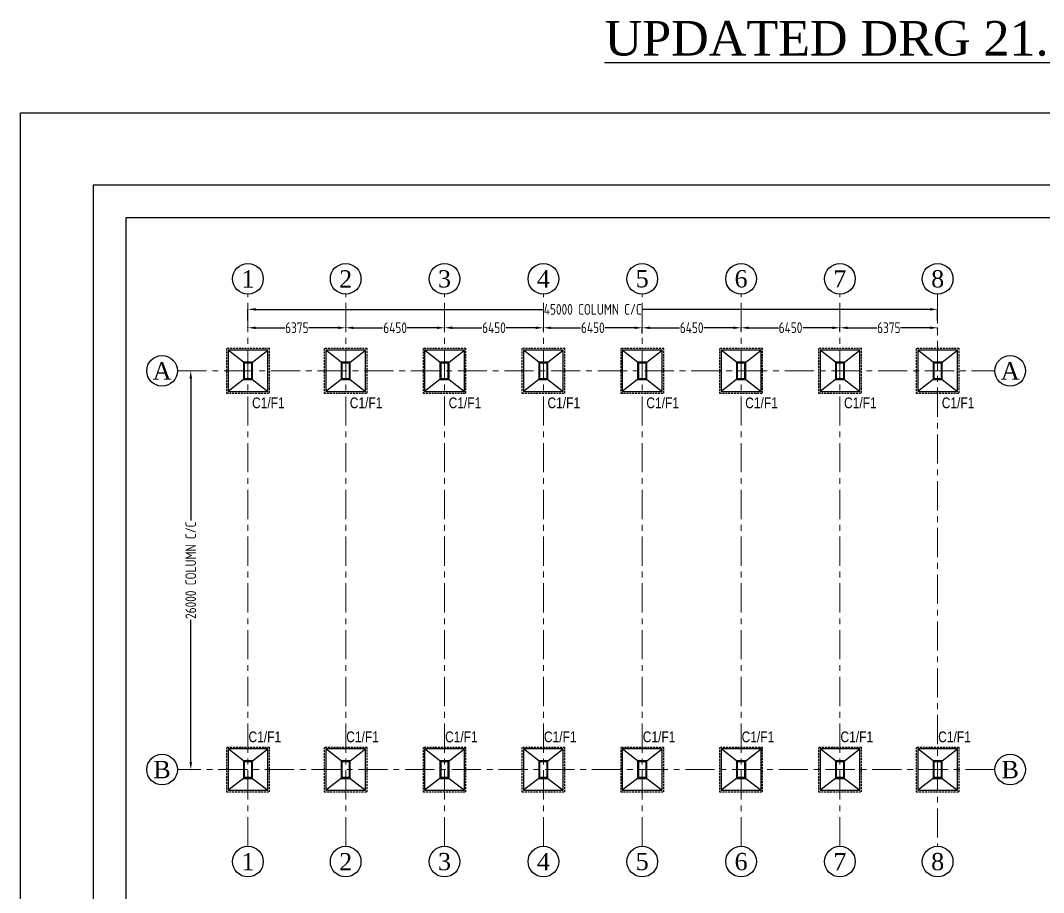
# Model space of a CAD drawing. Header units: millimetres. Extents: x 3470347 to 5996549, y -3470518 to 17149644.
# Drawn here: x 3832350 to 3899102, y 7196433 to 7253295 of the extents above; entities that cross this region are included whole.
import ezdxf
from ezdxf.enums import TextEntityAlignment as Align

# ---------------------------------------------------------------- set-up
doc = ezdxf.new("R2010")
doc.units = ezdxf.units.MM
doc.header["$MEASUREMENT"] = 0
doc.header["$PDMODE"] = 35
doc.header["$PDSIZE"] = -5
doc.linetypes.add('CENTER', pattern=[50.8, 31.75, -6.35, 6.35, -6.35])
doc.linetypes.add('HIDDEN', pattern=[0.375, 0.25, -0.125])
doc.layers.get('0').update_dxf_attribs({"linetype": 'CONTINUOUS', "lineweight": 25})
doc.layers.get('DEFPOINTS').update_dxf_attribs({"linetype": 'CONTINUOUS', "lineweight": 25})
for name, color, linetype, lineweight in [('CENTER', 8, 'CENTER', 0), ('GB', 2, 'CONTINUOUS', 20), ('NOTE', 7, 'CONTINUOUS', 25), ('SHEET', 7, 'CONTINUOUS', 15)]:
    doc.layers.add(name, color=color, linetype=linetype, lineweight=lineweight)
for name, color, linetype in [('CP', 2, 'CONTINUOUS'), ('GB PB', 1, 'CONTINUOUS'), ('YQ_AXIS', 4, 'CONTINUOUS')]:
    doc.layers.add(name, color=color, linetype=linetype)
doc.styles.add('Aerial', font='times.ttf')
doc.styles.add('Arial', font='arial.ttf', dxfattribs={"height": 0.2})
doc.styles.add('DIM', font='geniso.shx', dxfattribs={"width": 0.85})
doc.styles.add('YQ_DIM', font='ARCHS.SHX', dxfattribs={"width": 0.8, "bigfont": 'HZDX.SHX'})
doc.dimstyles.new('ST-100', dxfattribs={"dimscale": 100, "dimtxt": 7, "dimasz": 5, "dimexe": 0.18, "dimexo": 0.0625, "dimgap": 0.2, "dimtad": 0, "dimdec": 0, "dimzin": 0, "dimdsep": 46, "dimtxsty": 'DIM', "dimblk": 'OPEN90', "dimcen": 0.09, "dimclrd": 256, "dimclrt": 7, "dimadec": 0, "dimazin": 0, "dimtfac": 1, "dimtdec": 0, "dimtofl": 0, "dimtmove": 0, "dimatfit": 3, "dimldrblk": 'OPEN90', "dimfxl": 1, "dimtolj": 1, "dimtzin": 0, "dimlwd": -1, "dimarcsym": 0})

# ---------------------------------------------------------------- blocks, each defined once
blk = doc.blocks.new('*D114')
at = {"layer": 'DEFPOINTS', "color": 0}
for p in [(3843462, 7230449), (3843462, 7204449), (3843462, 7204449)]:
    blk.add_point(p, dxfattribs=at)
at = {"layer": 'GB PB'}
for p, q in [((3843462, 7229949), (3843462, 7220682)), ((3843462, 7204949), (3843462, 7214216))]:
    blk.add_line(p, q, dxfattribs=at)
at = {"layer": 'GB PB', "color": 0, "lineweight": -2}
for p, q in [((3843469, 7230449), (3843480, 7230449)), ((3843469, 7204449), (3843480, 7204449))]:
    blk.add_line(p, q, dxfattribs=at)
at = {"layer": 'GB PB'}
for points in [[(3843546, 7229949), (3843379, 7229949), (3843462, 7230449)], [(3843379, 7204949), (3843546, 7204949), (3843462, 7204449)]]:
    blk.add_solid(points, dxfattribs=at)
at = {"layer": 'GB PB', "color": 7, "insert": (3843462, 7217449), "char_height": 700, "attachment_point": 5, "rotation": 90, "style": 'DIM'}
blk.add_mtext('\\A1;26000 COLUMN C/C', dxfattribs=at)
blk = doc.blocks.new('_Open90')
at = {"color": 0, "linetype": 'ByBlock', "lineweight": -2}
for p, q in [((0, 0), (-1, 0)), ((-0.5, 0.5), (0, 0)), ((0, 0), (-0.5, -0.5))]:
    blk.add_line(p, q, dxfattribs=at)
blk = doc.blocks.new('*D115')
at = {"layer": 'DEFPOINTS', "color": 0}
for p in [(3847194, 7233258), (3853569, 7233258), (3853569, 7233258)]:
    blk.add_point(p, dxfattribs=at)
at = {"layer": 'GB PB', "color": 0, "lineweight": -2}
for p, q in [((3847194, 7233264), (3847194, 7233276)), ((3853569, 7233264), (3853569, 7233276))]:
    blk.add_line(p, q, dxfattribs=at)
at = {"layer": 'GB PB'}
for p, q in [((3847694, 7233258), (3849617, 7233258)), ((3853069, 7233258), (3851145, 7233258))]:
    blk.add_line(p, q, dxfattribs=at)
for points in [[(3847694, 7233341), (3847694, 7233174), (3847194, 7233258)], [(3853069, 7233174), (3853069, 7233341), (3853569, 7233258)]]:
    blk.add_solid(points, dxfattribs=at)
at = {"layer": 'GB PB', "color": 7, "insert": (3850381, 7233258), "char_height": 700, "attachment_point": 5, "style": 'DIM'}
blk.add_mtext('\\A1;6375', dxfattribs=at)
blk = doc.blocks.new('*D116')
at = {"layer": 'DEFPOINTS', "color": 0}
for p in [(3853569, 7233258), (3860019, 7233258), (3860019, 7233208)]:
    blk.add_point(p, dxfattribs=at)
at = {"layer": 'GB PB', "color": 0, "lineweight": -2}
for p, q in [((3853569, 7233264), (3853569, 7233276)), ((3860019, 7233214), (3860019, 7233276))]:
    blk.add_line(p, q, dxfattribs=at)
at = {"layer": 'GB PB'}
for p, q in [((3854069, 7233258), (3856000, 7233258)), ((3859519, 7233258), (3857587, 7233258))]:
    blk.add_line(p, q, dxfattribs=at)
for points in [[(3854069, 7233341), (3854069, 7233174), (3853569, 7233258)], [(3859519, 7233174), (3859519, 7233341), (3860019, 7233258)]]:
    blk.add_solid(points, dxfattribs=at)
at = {"layer": 'GB PB', "color": 7, "insert": (3856794, 7233258), "char_height": 700, "attachment_point": 5, "style": 'DIM'}
blk.add_mtext('\\A1;6450', dxfattribs=at)
blk = doc.blocks.new('*D117')
at = {"layer": 'DEFPOINTS', "color": 0}
for p in [(3860019, 7233208), (3866469, 7233258), (3866469, 7233084)]:
    blk.add_point(p, dxfattribs=at)
at = {"layer": 'GB PB', "color": 0, "lineweight": -2}
for p, q in [((3860019, 7233214), (3860019, 7233276)), ((3866469, 7233091), (3866469, 7233276))]:
    blk.add_line(p, q, dxfattribs=at)
at = {"layer": 'GB PB'}
for p, q in [((3860519, 7233258), (3862450, 7233258)), ((3865969, 7233258), (3864037, 7233258))]:
    blk.add_line(p, q, dxfattribs=at)
for points in [[(3860519, 7233341), (3860519, 7233174), (3860019, 7233258)], [(3865969, 7233174), (3865969, 7233341), (3866469, 7233258)]]:
    blk.add_solid(points, dxfattribs=at)
at = {"layer": 'GB PB', "color": 7, "insert": (3863244, 7233258), "char_height": 700, "attachment_point": 5, "style": 'DIM'}
blk.add_mtext('\\A1;6450', dxfattribs=at)
blk = doc.blocks.new('*D118')
at = {"layer": 'DEFPOINTS', "color": 0}
for p in [(3866469, 7233084), (3872919, 7233258), (3872919, 7232886)]:
    blk.add_point(p, dxfattribs=at)
at = {"layer": 'GB PB', "color": 0, "lineweight": -2}
for p, q in [((3866469, 7233091), (3866469, 7233276)), ((3872919, 7232893), (3872919, 7233276))]:
    blk.add_line(p, q, dxfattribs=at)
at = {"layer": 'GB PB'}
for p, q in [((3866969, 7233258), (3868900, 7233258)), ((3872419, 7233258), (3870487, 7233258))]:
    blk.add_line(p, q, dxfattribs=at)
for points in [[(3866969, 7233341), (3866969, 7233174), (3866469, 7233258)], [(3872419, 7233174), (3872419, 7233341), (3872919, 7233258)]]:
    blk.add_solid(points, dxfattribs=at)
at = {"layer": 'GB PB', "color": 7, "insert": (3869694, 7233258), "char_height": 700, "attachment_point": 5, "style": 'DIM'}
blk.add_mtext('\\A1;6450', dxfattribs=at)
blk = doc.blocks.new('*D119')
at = {"layer": 'DEFPOINTS', "color": 0}
for p in [(3872919, 7232886), (3879369, 7233258), (3879369, 7233045)]:
    blk.add_point(p, dxfattribs=at)
at = {"layer": 'GB PB', "color": 0, "lineweight": -2}
for p, q in [((3872919, 7232893), (3872919, 7233276)), ((3879369, 7233051), (3879369, 7233276))]:
    blk.add_line(p, q, dxfattribs=at)
at = {"layer": 'GB PB'}
for p, q in [((3873419, 7233258), (3875350, 7233258)), ((3878869, 7233258), (3876937, 7233258))]:
    blk.add_line(p, q, dxfattribs=at)
for points in [[(3873419, 7233341), (3873419, 7233174), (3872919, 7233258)], [(3878869, 7233174), (3878869, 7233341), (3879369, 7233258)]]:
    blk.add_solid(points, dxfattribs=at)
at = {"layer": 'GB PB', "color": 7, "insert": (3876144, 7233258), "char_height": 700, "attachment_point": 5, "style": 'DIM'}
blk.add_mtext('\\A1;6450', dxfattribs=at)
blk = doc.blocks.new('*D120')
at = {"layer": 'DEFPOINTS', "color": 0}
for p in [(3879369, 7233045), (3885819, 7233258), (3885819, 7233045)]:
    blk.add_point(p, dxfattribs=at)
at = {"layer": 'GB PB', "color": 0, "lineweight": -2}
for p, q in [((3879369, 7233051), (3879369, 7233276)), ((3885819, 7233051), (3885819, 7233276))]:
    blk.add_line(p, q, dxfattribs=at)
at = {"layer": 'GB PB'}
for p, q in [((3879869, 7233258), (3881800, 7233258)), ((3885319, 7233258), (3883387, 7233258))]:
    blk.add_line(p, q, dxfattribs=at)
for points in [[(3879869, 7233341), (3879869, 7233174), (3879369, 7233258)], [(3885319, 7233174), (3885319, 7233341), (3885819, 7233258)]]:
    blk.add_solid(points, dxfattribs=at)
at = {"layer": 'GB PB', "color": 7, "insert": (3882594, 7233258), "char_height": 700, "attachment_point": 5, "style": 'DIM'}
blk.add_mtext('\\A1;6450', dxfattribs=at)
blk = doc.blocks.new('*D121')
at = {"layer": 'DEFPOINTS', "color": 0}
for p in [(3885819, 7233045), (3892194, 7233258), (3892194, 7233164)]:
    blk.add_point(p, dxfattribs=at)
at = {"layer": 'GB PB', "color": 0, "lineweight": -2}
for p, q in [((3885819, 7233051), (3885819, 7233276)), ((3892194, 7233170), (3892194, 7233276))]:
    blk.add_line(p, q, dxfattribs=at)
at = {"layer": 'GB PB'}
for p, q in [((3886319, 7233258), (3888242, 7233258)), ((3891694, 7233258), (3889770, 7233258))]:
    blk.add_line(p, q, dxfattribs=at)
for points in [[(3886319, 7233341), (3886319, 7233174), (3885819, 7233258)], [(3891694, 7233174), (3891694, 7233341), (3892194, 7233258)]]:
    blk.add_solid(points, dxfattribs=at)
at = {"layer": 'GB PB', "color": 7, "insert": (3889006, 7233258), "char_height": 700, "attachment_point": 5, "style": 'DIM'}
blk.add_mtext('\\A1;6375', dxfattribs=at)
blk = doc.blocks.new('*D122')
at = {"layer": 'DEFPOINTS', "color": 0}
for p in [(3892194, 7234458), (3847194, 7233727), (3892194, 7233727)]:
    blk.add_point(p, dxfattribs=at)
at = {"layer": 'GB PB', "color": 0, "lineweight": -2}
for p, q in [((3847194, 7233733), (3847194, 7234476)), ((3892194, 7233733), (3892194, 7234476))]:
    blk.add_line(p, q, dxfattribs=at)
at = {"layer": 'GB PB'}
for p, q in [((3847694, 7234458), (3866431, 7234458)), ((3891694, 7234458), (3872956, 7234458))]:
    blk.add_line(p, q, dxfattribs=at)
for points in [[(3847694, 7234541), (3847694, 7234375), (3847194, 7234458)], [(3891694, 7234375), (3891694, 7234541), (3892194, 7234458)]]:
    blk.add_solid(points, dxfattribs=at)
at = {"layer": 'GB PB', "color": 7, "insert": (3869694, 7234458), "char_height": 700, "attachment_point": 5, "style": 'DIM'}
blk.add_mtext('\\A1;45000 COLUMN C/C', dxfattribs=at)

msp = doc.modelspace()

# ---------------------------------------------------------------- linework, layer by layer
for p, q in [((3846893.52, 7231023.89, 0), (3845893.52, 7231798.89, 0)), ((3847493.52, 7231023.89, 0), (3848493.52, 7231798.89, 0)), ((3853268.52, 7231023.89, 0), (3852268.52, 7231798.89, 0)), ((3853868.52, 7231023.89, 0), (3854868.52, 7231798.89, 0)), ((3859718.52, 7231023.89, 0), (3858718.52, 7231798.89, 0)), ((3860318.52, 7231023.89, 0), (3861318.52, 7231798.89, 0)), ((3866168.52, 7231023.89, 0), (3865168.52, 7231798.89, 0)), ((3866768.52, 7231023.89, 0), (3867768.52, 7231798.89, 0)), ((3872618.52, 7231023.89, 0), (3871618.52, 7231798.89, 0)), ((3873218.52, 7231023.89, 0), (3874218.52, 7231798.89, 0)), ((3879068.52, 7231023.89, 0), (3878068.52, 7231798.89, 0)), ((3879668.52, 7231023.89, 0), (3880668.52, 7231798.89, 0)), ((3885518.52, 7231023.89, 0), (3884518.52, 7231798.89, 0)), ((3886118.52, 7231023.89, 0), (3887118.52, 7231798.89, 0)), ((3891893.52, 7231023.89, 0), (3890893.52, 7231798.89, 0)), ((3892493.52, 7231023.89, 0), (3893493.52, 7231798.89, 0)), ((3846893.52, 7229873.89, 0), (3845893.52, 7229098.89, 0)), ((3847493.52, 7229873.89, 0), (3848493.52, 7229098.89, 0)), ((3853268.52, 7229873.89, 0), (3852268.52, 7229098.89, 0)), ((3853868.52, 7229873.89, 0), (3854868.52, 7229098.89, 0)), ((3859718.52, 7229873.89, 0), (3858718.52, 7229098.89, 0)), ((3860318.52, 7229873.89, 0), (3861318.52, 7229098.89, 0)), ((3866168.52, 7229873.89, 0), (3865168.52, 7229098.89, 0)), ((3866768.52, 7229873.89, 0), (3867768.52, 7229098.89, 0)), ((3872618.52, 7229873.89, 0), (3871618.52, 7229098.89, 0)), ((3873218.52, 7229873.89, 0), (3874218.52, 7229098.89, 0)), ((3879068.52, 7229873.89, 0), (3878068.52, 7229098.89, 0)), ((3879668.52, 7229873.89, 0), (3880668.52, 7229098.89, 0)), ((3885518.52, 7229873.89, 0), (3884518.52, 7229098.89, 0)), ((3886118.52, 7229873.89, 0), (3887118.52, 7229098.89, 0)), ((3891893.52, 7229873.89, 0), (3890893.52, 7229098.89, 0)), ((3892493.52, 7229873.89, 0), (3893493.52, 7229098.89, 0)), ((3846893.52, 7205023.89, 0), (3845893.52, 7205798.89, 0)), ((3847493.52, 7205023.89, 0), (3848493.52, 7205798.89, 0)), ((3853268.52, 7205023.89, 0), (3852268.52, 7205798.89, 0)), ((3853868.52, 7205023.89, 0), (3854868.52, 7205798.89, 0)), ((3859718.52, 7205023.89, 0), (3858718.52, 7205798.89, 0)), ((3860318.52, 7205023.89, 0), (3861318.52, 7205798.89, 0)), ((3866168.52, 7205023.89, 0), (3865168.52, 7205798.89, 0)), ((3866768.52, 7205023.89, 0), (3867768.52, 7205798.89, 0)), ((3872618.52, 7205023.89, 0), (3871618.52, 7205798.89, 0)), ((3873218.52, 7205023.89, 0), (3874218.52, 7205798.89, 0)), ((3879068.52, 7205023.89, 0), (3878068.52, 7205798.89, 0)), ((3879668.52, 7205023.89, 0), (3880668.52, 7205798.89, 0)), ((3885518.52, 7205023.89, 0), (3884518.52, 7205798.89, 0)), ((3886118.52, 7205023.89, 0), (3887118.52, 7205798.89, 0)), ((3891893.52, 7205023.89, 0), (3890893.52, 7205798.89, 0)), ((3892493.52, 7205023.89, 0), (3893493.52, 7205798.89, 0)), ((3846893.52, 7203873.89, 0), (3845893.52, 7203098.89, 0)), ((3847493.52, 7203873.89, 0), (3848493.52, 7203098.89, 0)), ((3853268.52, 7203873.89, 0), (3852268.52, 7203098.89, 0)), ((3853868.52, 7203873.89, 0), (3854868.52, 7203098.89, 0)), ((3859718.52, 7203873.89, 0), (3858718.52, 7203098.89, 0)), ((3860318.52, 7203873.89, 0), (3861318.52, 7203098.89, 0)), ((3866168.52, 7203873.89, 0), (3865168.52, 7203098.89, 0)), ((3866768.52, 7203873.89, 0), (3867768.52, 7203098.89, 0)), ((3872618.52, 7203873.89, 0), (3871618.52, 7203098.89, 0)), ((3873218.52, 7203873.89, 0), (3874218.52, 7203098.89, 0)), ((3879068.52, 7203873.89, 0), (3878068.52, 7203098.89, 0)), ((3879668.52, 7203873.89, 0), (3880668.52, 7203098.89, 0)), ((3885518.52, 7203873.89, 0), (3884518.52, 7203098.89, 0)), ((3886118.52, 7203873.89, 0), (3887118.52, 7203098.89, 0)), ((3891893.52, 7203873.89, 0), (3890893.52, 7203098.89, 0)), ((3892493.52, 7203873.89, 0), (3893493.52, 7203098.89, 0))]:
    msp.add_line(p, q)
msp.add_lwpolyline([(3832349.84, 7247262.87), (3956869.47, 7247262.87), (3956869.47, 7151670.89), (3832349.84, 7151670.89)], close=True)
at = {"color": 192, "lineweight": 25, "elevation": 0}
msp.add_lwpolyline([(3837097.34, 7163524.28), (3948874.71, 7163524.28), (3948874.71, 7242558.87), (3837097.34, 7242558.87)], close=True, dxfattribs=at)
at = {"layer": 'CENTER', "ltscale": 60}
for p, q in [((3847193.52, 7199448.89, 0), (3847193.52, 7235448.89, 0)), ((3853568.52, 7199448.89, 0), (3853568.52, 7235448.89, 0)), ((3860018.52, 7199448.89, 0), (3860018.52, 7235448.89, 0)), ((3866468.52, 7199448.89, 0), (3866468.52, 7235448.89, 0)), ((3872918.52, 7199448.89, 0), (3872918.52, 7235448.89, 0)), ((3879368.52, 7199448.89, 0), (3879368.52, 7235448.89, 0)), ((3885818.52, 7199448.89, 0), (3885818.52, 7235448.89, 0)), ((3892193.52, 7235448.89, 0), (3892193.52, 7199448.89, 0)), ((3842589.73, 7230448.89, 0), (3895925.63, 7230448.89, 0)), ((3895925.63, 7204448.89, 0), (3842589.73, 7204448.89, 0))]:
    msp.add_line(p, q, dxfattribs=at)
at = {"layer": 'GB', "color": 4, "elevation": 0}
for points in [[(3847443.52, 7230973.89), (3846943.52, 7230973.89), (3846943.52, 7229923.89), (3847443.52, 7229923.89)], [(3853818.52, 7230973.89), (3853318.52, 7230973.89), (3853318.52, 7229923.89), (3853818.52, 7229923.89)], [(3860268.52, 7230973.89), (3859768.52, 7230973.89), (3859768.52, 7229923.89), (3860268.52, 7229923.89)], [(3866718.52, 7230973.89), (3866218.52, 7230973.89), (3866218.52, 7229923.89), (3866718.52, 7229923.89)], [(3873168.52, 7230973.89), (3872668.52, 7230973.89), (3872668.52, 7229923.89), (3873168.52, 7229923.89)], [(3879618.52, 7230973.89), (3879118.52, 7230973.89), (3879118.52, 7229923.89), (3879618.52, 7229923.89)], [(3886068.52, 7230973.89), (3885568.52, 7230973.89), (3885568.52, 7229923.89), (3886068.52, 7229923.89)], [(3892443.52, 7230973.89), (3891943.52, 7230973.89), (3891943.52, 7229923.89), (3892443.52, 7229923.89)], [(3847443.52, 7204973.89), (3846943.52, 7204973.89), (3846943.52, 7203923.89), (3847443.52, 7203923.89)], [(3853818.52, 7204973.89), (3853318.52, 7204973.89), (3853318.52, 7203923.89), (3853818.52, 7203923.89)], [(3860268.52, 7204973.89), (3859768.52, 7204973.89), (3859768.52, 7203923.89), (3860268.52, 7203923.89)], [(3866718.52, 7204973.89), (3866218.52, 7204973.89), (3866218.52, 7203923.89), (3866718.52, 7203923.89)], [(3873168.52, 7204973.89), (3872668.52, 7204973.89), (3872668.52, 7203923.89), (3873168.52, 7203923.89)], [(3879618.52, 7204973.89), (3879118.52, 7204973.89), (3879118.52, 7203923.89), (3879618.52, 7203923.89)], [(3886068.52, 7204973.89), (3885568.52, 7204973.89), (3885568.52, 7203923.89), (3886068.52, 7203923.89)], [(3892443.52, 7204973.89), (3891943.52, 7204973.89), (3891943.52, 7203923.89), (3892443.52, 7203923.89)]]:
    msp.add_lwpolyline(points, close=True, dxfattribs=at)
at = {"layer": 'GB', "color": 5, "elevation": 0}
for points in [[(3847418.52, 7230948.89), (3846968.52, 7230948.89), (3846968.52, 7229948.89), (3847418.52, 7229948.89)], [(3853793.52, 7230948.89), (3853343.52, 7230948.89), (3853343.52, 7229948.89), (3853793.52, 7229948.89)], [(3860243.52, 7230948.89), (3859793.52, 7230948.89), (3859793.52, 7229948.89), (3860243.52, 7229948.89)], [(3866693.52, 7230948.89), (3866243.52, 7230948.89), (3866243.52, 7229948.89), (3866693.52, 7229948.89)], [(3873143.52, 7230948.89), (3872693.52, 7230948.89), (3872693.52, 7229948.89), (3873143.52, 7229948.89)], [(3879593.52, 7230948.89), (3879143.52, 7230948.89), (3879143.52, 7229948.89), (3879593.52, 7229948.89)], [(3886043.52, 7230948.89), (3885593.52, 7230948.89), (3885593.52, 7229948.89), (3886043.52, 7229948.89)], [(3892418.52, 7230948.89), (3891968.52, 7230948.89), (3891968.52, 7229948.89), (3892418.52, 7229948.89)], [(3847418.52, 7204948.89), (3846968.52, 7204948.89), (3846968.52, 7203948.89), (3847418.52, 7203948.89)], [(3853793.52, 7204948.89), (3853343.52, 7204948.89), (3853343.52, 7203948.89), (3853793.52, 7203948.89)], [(3860243.52, 7204948.89), (3859793.52, 7204948.89), (3859793.52, 7203948.89), (3860243.52, 7203948.89)], [(3866693.52, 7204948.89), (3866243.52, 7204948.89), (3866243.52, 7203948.89), (3866693.52, 7203948.89)], [(3873143.52, 7204948.89), (3872693.52, 7204948.89), (3872693.52, 7203948.89), (3873143.52, 7203948.89)], [(3879593.52, 7204948.89), (3879143.52, 7204948.89), (3879143.52, 7203948.89), (3879593.52, 7203948.89)], [(3886043.52, 7204948.89), (3885593.52, 7204948.89), (3885593.52, 7203948.89), (3886043.52, 7203948.89)], [(3892418.52, 7204948.89), (3891968.52, 7204948.89), (3891968.52, 7203948.89), (3892418.52, 7203948.89)]]:
    msp.add_lwpolyline(points, close=True, dxfattribs=at)
at = {"layer": 'NOTE', "color": 7, "linetype": 'HIDDEN', "ltscale": 500, "elevation": 0}
for points in [[(3848593.52, 7231898.89), (3845793.52, 7231898.89), (3845793.52, 7228998.89), (3848593.52, 7228998.89)], [(3854968.52, 7231898.89), (3852168.52, 7231898.89), (3852168.52, 7228998.89), (3854968.52, 7228998.89)], [(3861418.52, 7231898.89), (3858618.52, 7231898.89), (3858618.52, 7228998.89), (3861418.52, 7228998.89)], [(3867868.52, 7231898.89), (3865068.52, 7231898.89), (3865068.52, 7228998.89), (3867868.52, 7228998.89)], [(3874318.52, 7231898.89), (3871518.52, 7231898.89), (3871518.52, 7228998.89), (3874318.52, 7228998.89)], [(3880768.52, 7231898.89), (3877968.52, 7231898.89), (3877968.52, 7228998.89), (3880768.52, 7228998.89)], [(3887218.52, 7231898.89), (3884418.52, 7231898.89), (3884418.52, 7228998.89), (3887218.52, 7228998.89)], [(3893593.52, 7231898.89), (3890793.52, 7231898.89), (3890793.52, 7228998.89), (3893593.52, 7228998.89)], [(3848593.52, 7205898.89), (3845793.52, 7205898.89), (3845793.52, 7202998.89), (3848593.52, 7202998.89)], [(3854968.52, 7205898.89), (3852168.52, 7205898.89), (3852168.52, 7202998.89), (3854968.52, 7202998.89)], [(3861418.52, 7205898.89), (3858618.52, 7205898.89), (3858618.52, 7202998.89), (3861418.52, 7202998.89)], [(3867868.52, 7205898.89), (3865068.52, 7205898.89), (3865068.52, 7202998.89), (3867868.52, 7202998.89)], [(3874318.52, 7205898.89), (3871518.52, 7205898.89), (3871518.52, 7202998.89), (3874318.52, 7202998.89)], [(3880768.52, 7205898.89), (3877968.52, 7205898.89), (3877968.52, 7202998.89), (3880768.52, 7202998.89)], [(3887218.52, 7205898.89), (3884418.52, 7205898.89), (3884418.52, 7202998.89), (3887218.52, 7202998.89)], [(3893593.52, 7205898.89), (3890793.52, 7205898.89), (3890793.52, 7202998.89), (3893593.52, 7202998.89)]]:
    msp.add_lwpolyline(points, close=True, dxfattribs=at)
at = {"layer": 'NOTE', "color": 30, "true_color": 0xf26722, "elevation": 0}
for points in [[(3848493.52, 7231798.89), (3845893.52, 7231798.89), (3845893.52, 7229098.89), (3848493.52, 7229098.89)], [(3854868.52, 7231798.89), (3852268.52, 7231798.89), (3852268.52, 7229098.89), (3854868.52, 7229098.89)], [(3861318.52, 7231798.89), (3858718.52, 7231798.89), (3858718.52, 7229098.89), (3861318.52, 7229098.89)], [(3867768.52, 7231798.89), (3865168.52, 7231798.89), (3865168.52, 7229098.89), (3867768.52, 7229098.89)], [(3874218.52, 7231798.89), (3871618.52, 7231798.89), (3871618.52, 7229098.89), (3874218.52, 7229098.89)], [(3880668.52, 7231798.89), (3878068.52, 7231798.89), (3878068.52, 7229098.89), (3880668.52, 7229098.89)], [(3887118.52, 7231798.89), (3884518.52, 7231798.89), (3884518.52, 7229098.89), (3887118.52, 7229098.89)], [(3893493.52, 7231798.89), (3890893.52, 7231798.89), (3890893.52, 7229098.89), (3893493.52, 7229098.89)], [(3847493.52, 7231023.89), (3846893.52, 7231023.89), (3846893.52, 7229873.89), (3847493.52, 7229873.89)], [(3853868.52, 7231023.89), (3853268.52, 7231023.89), (3853268.52, 7229873.89), (3853868.52, 7229873.89)], [(3860318.52, 7231023.89), (3859718.52, 7231023.89), (3859718.52, 7229873.89), (3860318.52, 7229873.89)], [(3866768.52, 7231023.89), (3866168.52, 7231023.89), (3866168.52, 7229873.89), (3866768.52, 7229873.89)], [(3873218.52, 7231023.89), (3872618.52, 7231023.89), (3872618.52, 7229873.89), (3873218.52, 7229873.89)], [(3879668.52, 7231023.89), (3879068.52, 7231023.89), (3879068.52, 7229873.89), (3879668.52, 7229873.89)], [(3886118.52, 7231023.89), (3885518.52, 7231023.89), (3885518.52, 7229873.89), (3886118.52, 7229873.89)], [(3892493.52, 7231023.89), (3891893.52, 7231023.89), (3891893.52, 7229873.89), (3892493.52, 7229873.89)], [(3848493.52, 7205798.89), (3845893.52, 7205798.89), (3845893.52, 7203098.89), (3848493.52, 7203098.89)], [(3854868.52, 7205798.89), (3852268.52, 7205798.89), (3852268.52, 7203098.89), (3854868.52, 7203098.89)], [(3861318.52, 7205798.89), (3858718.52, 7205798.89), (3858718.52, 7203098.89), (3861318.52, 7203098.89)], [(3867768.52, 7205798.89), (3865168.52, 7205798.89), (3865168.52, 7203098.89), (3867768.52, 7203098.89)], [(3874218.52, 7205798.89), (3871618.52, 7205798.89), (3871618.52, 7203098.89), (3874218.52, 7203098.89)], [(3880668.52, 7205798.89), (3878068.52, 7205798.89), (3878068.52, 7203098.89), (3880668.52, 7203098.89)], [(3887118.52, 7205798.89), (3884518.52, 7205798.89), (3884518.52, 7203098.89), (3887118.52, 7203098.89)], [(3893493.52, 7205798.89), (3890893.52, 7205798.89), (3890893.52, 7203098.89), (3893493.52, 7203098.89)], [(3847493.52, 7205023.89), (3846893.52, 7205023.89), (3846893.52, 7203873.89), (3847493.52, 7203873.89)], [(3853868.52, 7205023.89), (3853268.52, 7205023.89), (3853268.52, 7203873.89), (3853868.52, 7203873.89)], [(3860318.52, 7205023.89), (3859718.52, 7205023.89), (3859718.52, 7203873.89), (3860318.52, 7203873.89)], [(3866768.52, 7205023.89), (3866168.52, 7205023.89), (3866168.52, 7203873.89), (3866768.52, 7203873.89)], [(3873218.52, 7205023.89), (3872618.52, 7205023.89), (3872618.52, 7203873.89), (3873218.52, 7203873.89)], [(3879668.52, 7205023.89), (3879068.52, 7205023.89), (3879068.52, 7203873.89), (3879668.52, 7203873.89)], [(3886118.52, 7205023.89), (3885518.52, 7205023.89), (3885518.52, 7203873.89), (3886118.52, 7203873.89)], [(3892493.52, 7205023.89), (3891893.52, 7205023.89), (3891893.52, 7203873.89), (3892493.52, 7203873.89)]]:
    msp.add_lwpolyline(points, close=True, dxfattribs=at)
at = {"layer": 'SHEET', "color": 220, "lineweight": 25, "elevation": 0}
msp.add_lwpolyline([(3839226.43, 7165649.38), (3946745.62, 7165649.38), (3946745.62, 7240433.77), (3839226.43, 7240433.77)], close=True, dxfattribs=at)
at = {"layer": 'YQ_AXIS', "color": 1}
for centre in [(3847193.52, 7236448.89, 0), (3853568.52, 7236448.89, 0), (3860018.52, 7236448.89, 0), (3866468.52, 7236448.89, 0), (3872918.52, 7236448.89, 0), (3879368.52, 7236448.89, 0), (3885818.52, 7236448.89, 0), (3892193.52, 7236448.89, 0), (3841589.73, 7230448.89, 0), (3896925.63, 7230448.89, 0), (3841589.73, 7204448.89, 0), (3896925.63, 7204448.89, 0), (3847193.52, 7198448.89, 0), (3853568.52, 7198448.89, 0), (3860018.52, 7198448.89, 0), (3866468.52, 7198448.89, 0), (3872918.52, 7198448.89, 0), (3879368.52, 7198448.89, 0), (3885818.52, 7198448.89, 0), (3892193.52, 7198448.89, 0)]:
    msp.add_circle(centre, 1000, dxfattribs=at)

# ---------------------------------------------------------------- texts
at = {"color": 7, "lineweight": 25, "insert": (3890468.02, 7252111.1, 0), "char_height": 2248.8969, "width": 92586.3654, "attachment_point": 5, "style": 'Arial'}
msp.add_mtext('{\\ftimes new roman|b0|i0|c0|p0;\\LUPDATED DRG 21.11.2024}', dxfattribs=at)
at = {"layer": 'CP', "transparency": 16777216, "char_height": 700, "style": 'YQ_DIM'}
for insert, attachment_point in [((3847461.58, 7228002.72, 0), 7), ((3853836.58, 7228002.72, 0), 7), ((3860286.58, 7228002.72, 0), 7), ((3866736.58, 7228002.72, 0), 7), ((3873186.58, 7228002.72, 0), 7), ((3879636.58, 7228002.72, 0), 7), ((3886086.58, 7228002.72, 0), 7), ((3892461.58, 7228002.72, 0), 7), ((3849358.46, 7206223.98, 0), 9), ((3855733.46, 7206223.98, 0), 9), ((3862183.46, 7206223.98, 0), 9), ((3868633.46, 7206223.98, 0), 9), ((3875083.46, 7206223.98, 0), 9), ((3881533.46, 7206223.98, 0), 9), ((3887983.46, 7206223.98, 0), 9), ((3894358.46, 7206223.98, 0), 9)]:
    msp.add_mtext_dynamic_manual_height_columns('{\\fArial|b0|i0|c0|p34;\\C6;C1/F1}', width=302.8267, gutter_width=2560.24, heights=[-723.87], dxfattribs=dict(at, insert=insert, attachment_point=attachment_point))
at = {"layer": 'YQ_AXIS', "color": 1, "style": 'Aerial'}
for s, p in [('1', (3847193.52, 7236448.89, 0)), ('2', (3853568.52, 7236448.89, 0)), ('3', (3860018.52, 7236448.89, 0)), ('4', (3866468.52, 7236448.89, 0)), ('5', (3872918.52, 7236448.89, 0)), ('6', (3879368.52, 7236448.89, 0)), ('7', (3885818.52, 7236448.89, 0)), ('8', (3892193.52, 7236448.89, 0)), ('A', (3841589.73, 7230448.89, 0)), ('A', (3896925.63, 7230448.89, 0)), ('B', (3841589.73, 7204448.89, 0)), ('B', (3896925.63, 7204448.89, 0)), ('1', (3847193.52, 7198448.89, 0)), ('2', (3853568.52, 7198448.89, 0)), ('3', (3860018.52, 7198448.89, 0)), ('4', (3866468.52, 7198448.89, 0)), ('5', (3872918.52, 7198448.89, 0)), ('6', (3879368.52, 7198448.89, 0)), ('7', (3885818.52, 7198448.89, 0)), ('8', (3892193.52, 7198448.89, 0))]:
    msp.add_text(s, height=1125, dxfattribs=at).set_placement(p, align=Align.MIDDLE)

# ---------------------------------------------------------------- dimensions: what is measured, and where the dimension line sits
at = {"layer": 'GB PB'}
dim = msp.add_linear_dim(base=(3892193.52, 7234457.94, 0), p1=(3847193.52, 7233726.77, 0), p2=(3892193.52, 7233726.77, 0), text='<> COLUMN C/C', dimstyle='ST-100', override={"dimtxt": 7, "dimasz": 5, "dimtxsty": 'DIM', "dimtmove": 1}, dxfattribs=at)
dim.commit()
dim.dimension.update_dxf_attribs({"geometry": '*D122', "text_midpoint": (3869693.52, 7234457.94, 0)})
at = {"layer": 'GB PB', "color": 1}
dim = msp.add_linear_dim(base=(3853568.52, 7233257.77, 0), p1=(3847193.52, 7233257.77, 0), p2=(3853568.52, 7233257.77, 0), dimstyle='ST-100', override={"dimtxt": 7, "dimasz": 5}, dxfattribs=at)
dim.commit()
dim.dimension.update_dxf_attribs({"geometry": '*D115', "text_midpoint": (3850381.02, 7233257.77, 0)})
at = {"layer": 'GB PB'}
for base, p1, p2, picture, middle in [((3860018.52, 7233257.77, 0), (3853568.52, 7233257.77, 0), (3860018.52, 7233208.24, 0), '*D116', (3856793.52, 7233257.77, 0)), ((3866468.52, 7233257.77, 0), (3860018.52, 7233208.24, 0), (3866468.52, 7233084.42, 0), '*D117', (3863243.52, 7233257.77, 0)), ((3872918.52, 7233257.77, 0), (3866468.52, 7233084.42, 0), (3872918.52, 7232886.32, 0), '*D118', (3869693.52, 7233257.77, 0)), ((3879368.52, 7233257.77, 0), (3872918.52, 7232886.32, 0), (3879368.52, 7233044.8, 0), '*D119', (3876143.52, 7233257.77, 0)), ((3885818.52, 7233257.77, 0), (3879368.52, 7233044.8, 0), (3885818.52, 7233044.8, 0), '*D120', (3882593.52, 7233257.77, 0)), ((3892193.52, 7233257.77, 0), (3885818.52, 7233044.8, 0), (3892193.52, 7233163.67, 0), '*D121', (3889006.02, 7233257.77, 0))]:
    dim = msp.add_linear_dim(base=base, p1=p1, p2=p2, dimstyle='ST-100', override={"dimtxt": 7, "dimasz": 5, "dimtmove": 1}, dxfattribs=at)
    dim.commit()
    dim.dimension.update_dxf_attribs({"geometry": picture, "text_midpoint": middle})
at = {"layer": 'GB PB', "color": 1}
dim = msp.add_linear_dim(base=(3843462.32, 7204448.89, 0), p1=(3843462.32, 7230448.89, 0), p2=(3843462.32, 7204448.89, 0), angle=270, text='<> COLUMN C/C', dimstyle='ST-100', override={"dimtxt": 7, "dimasz": 5, "dimtxsty": 'DIM'}, dxfattribs=at)
dim.commit()
dim.dimension.update_dxf_attribs({"geometry": '*D114', "text_midpoint": (3843462.32, 7217448.89, 0)})

doc.saveas('drawing.dxf')
